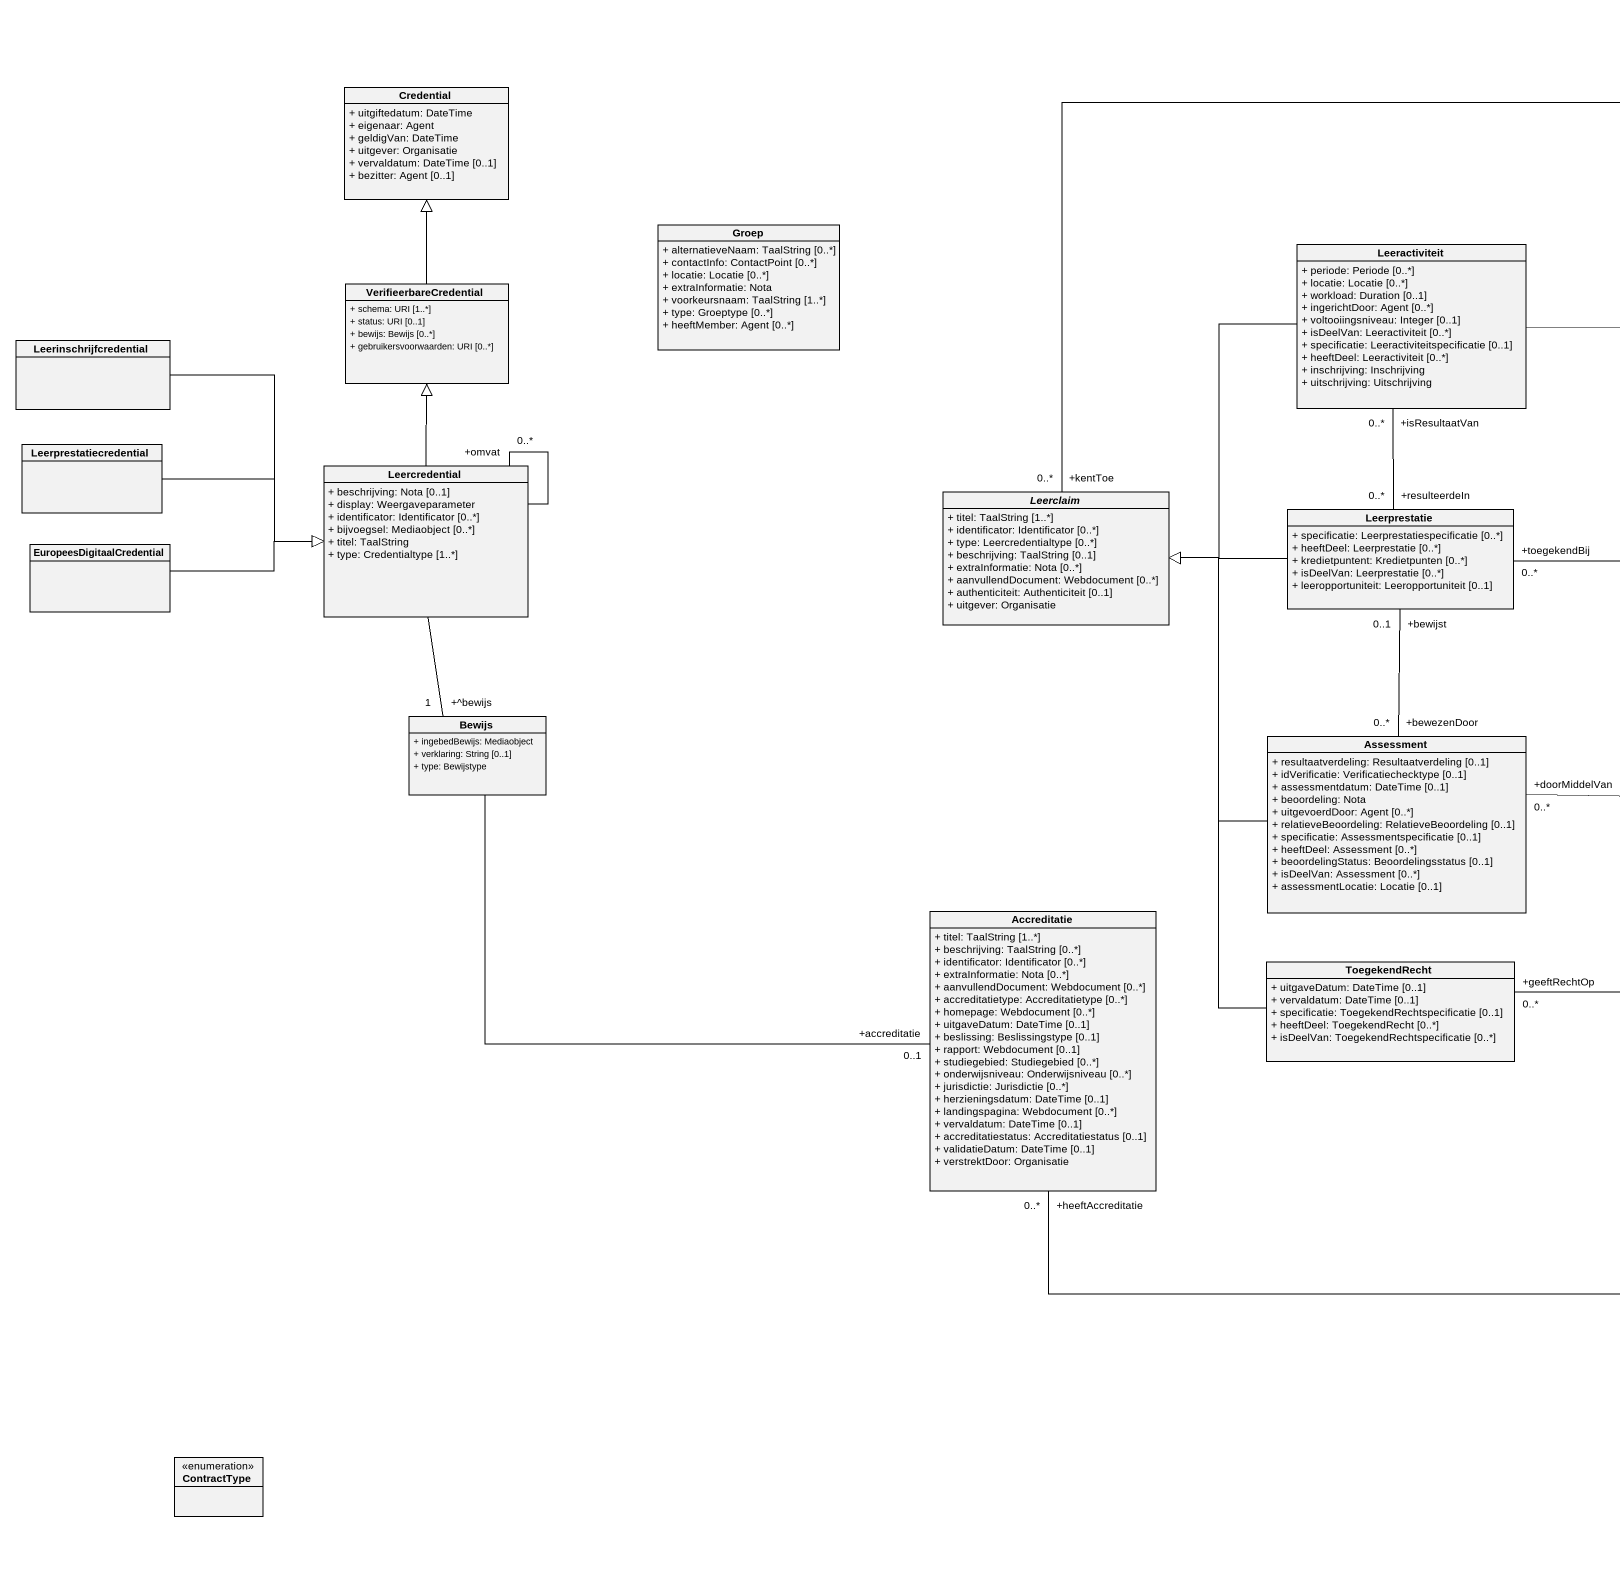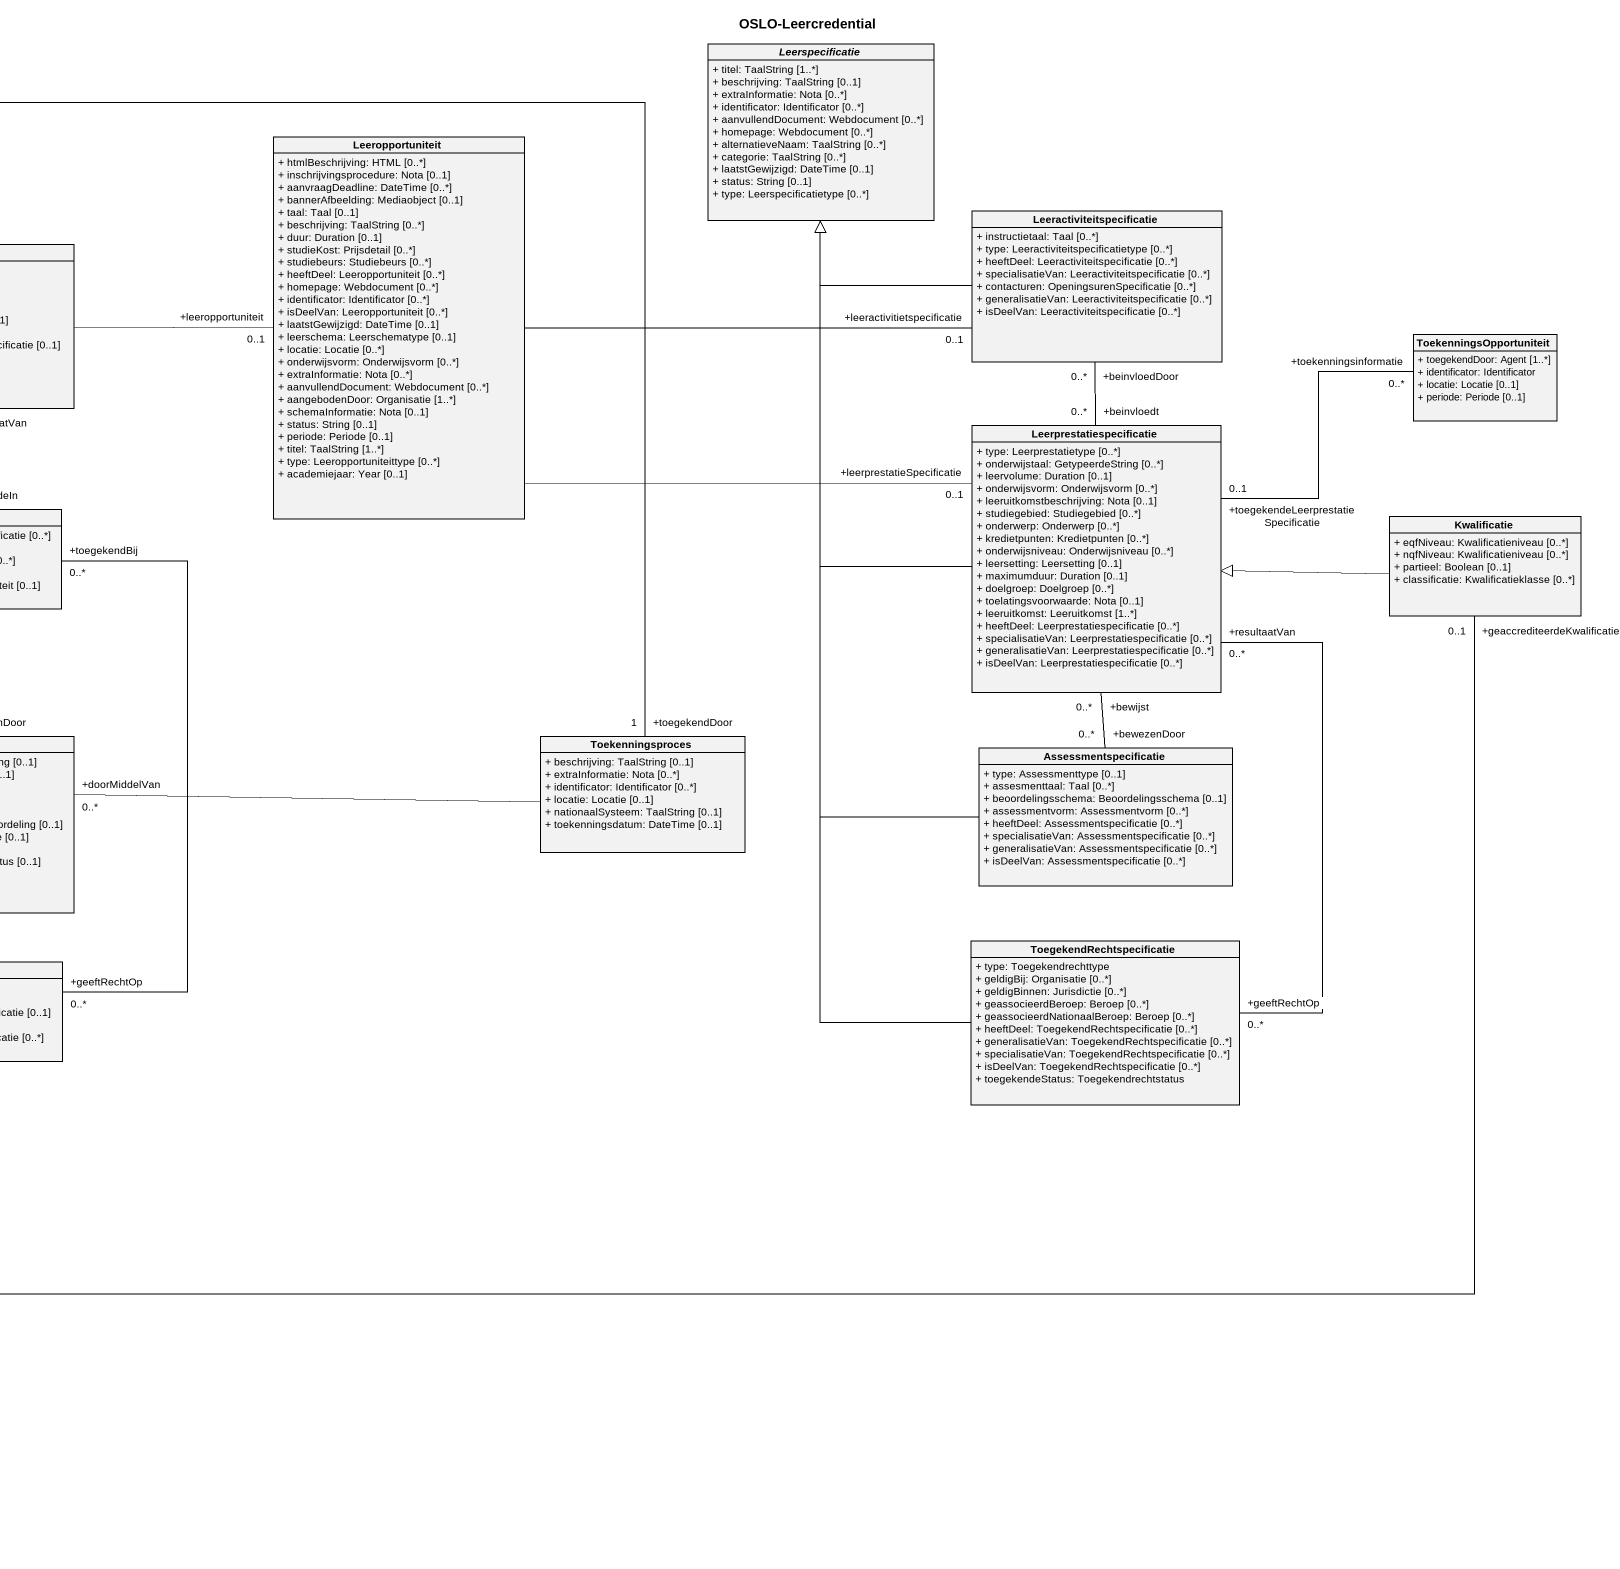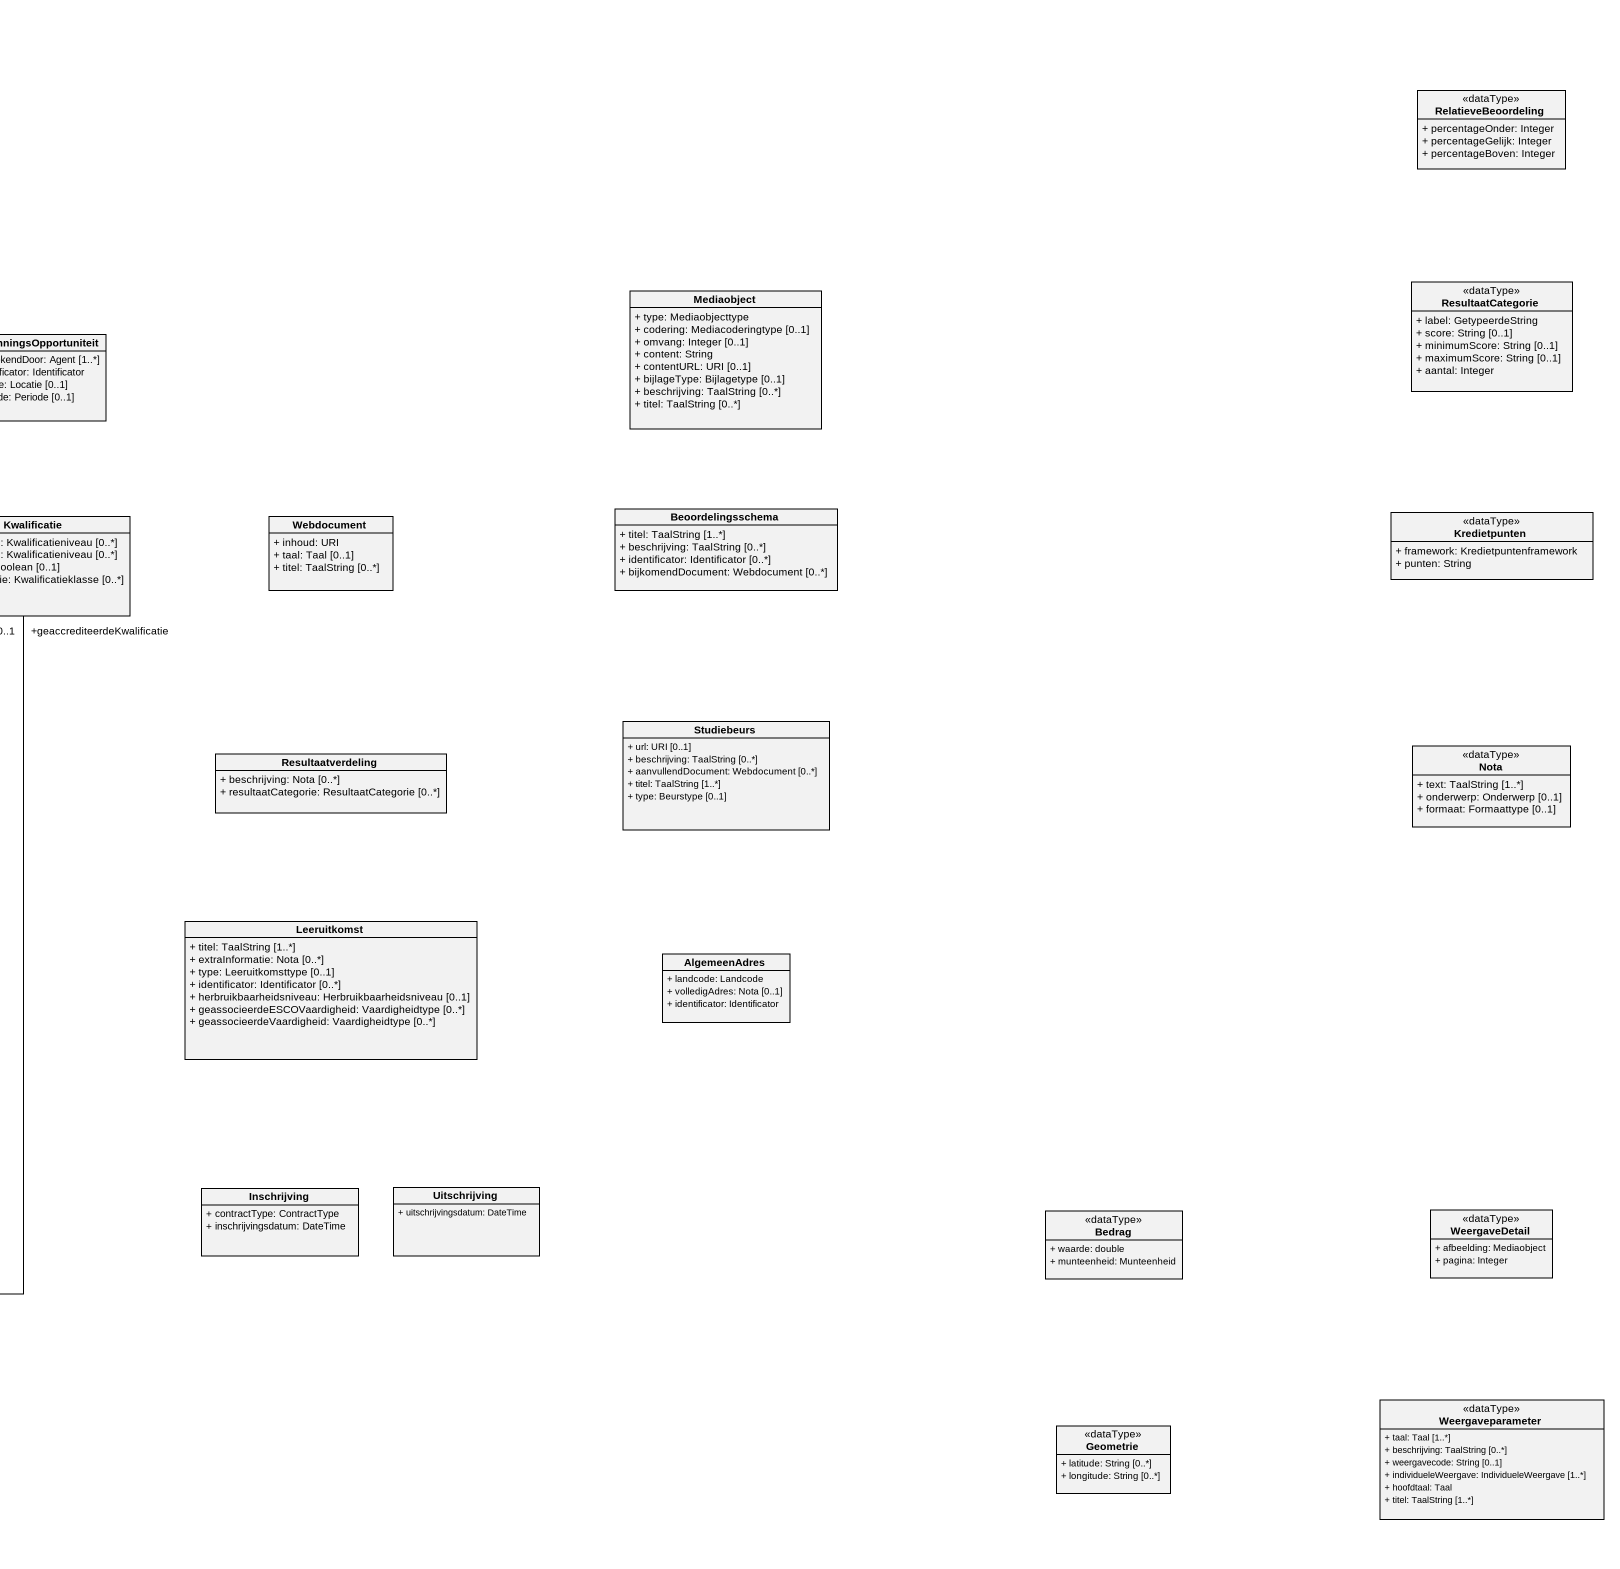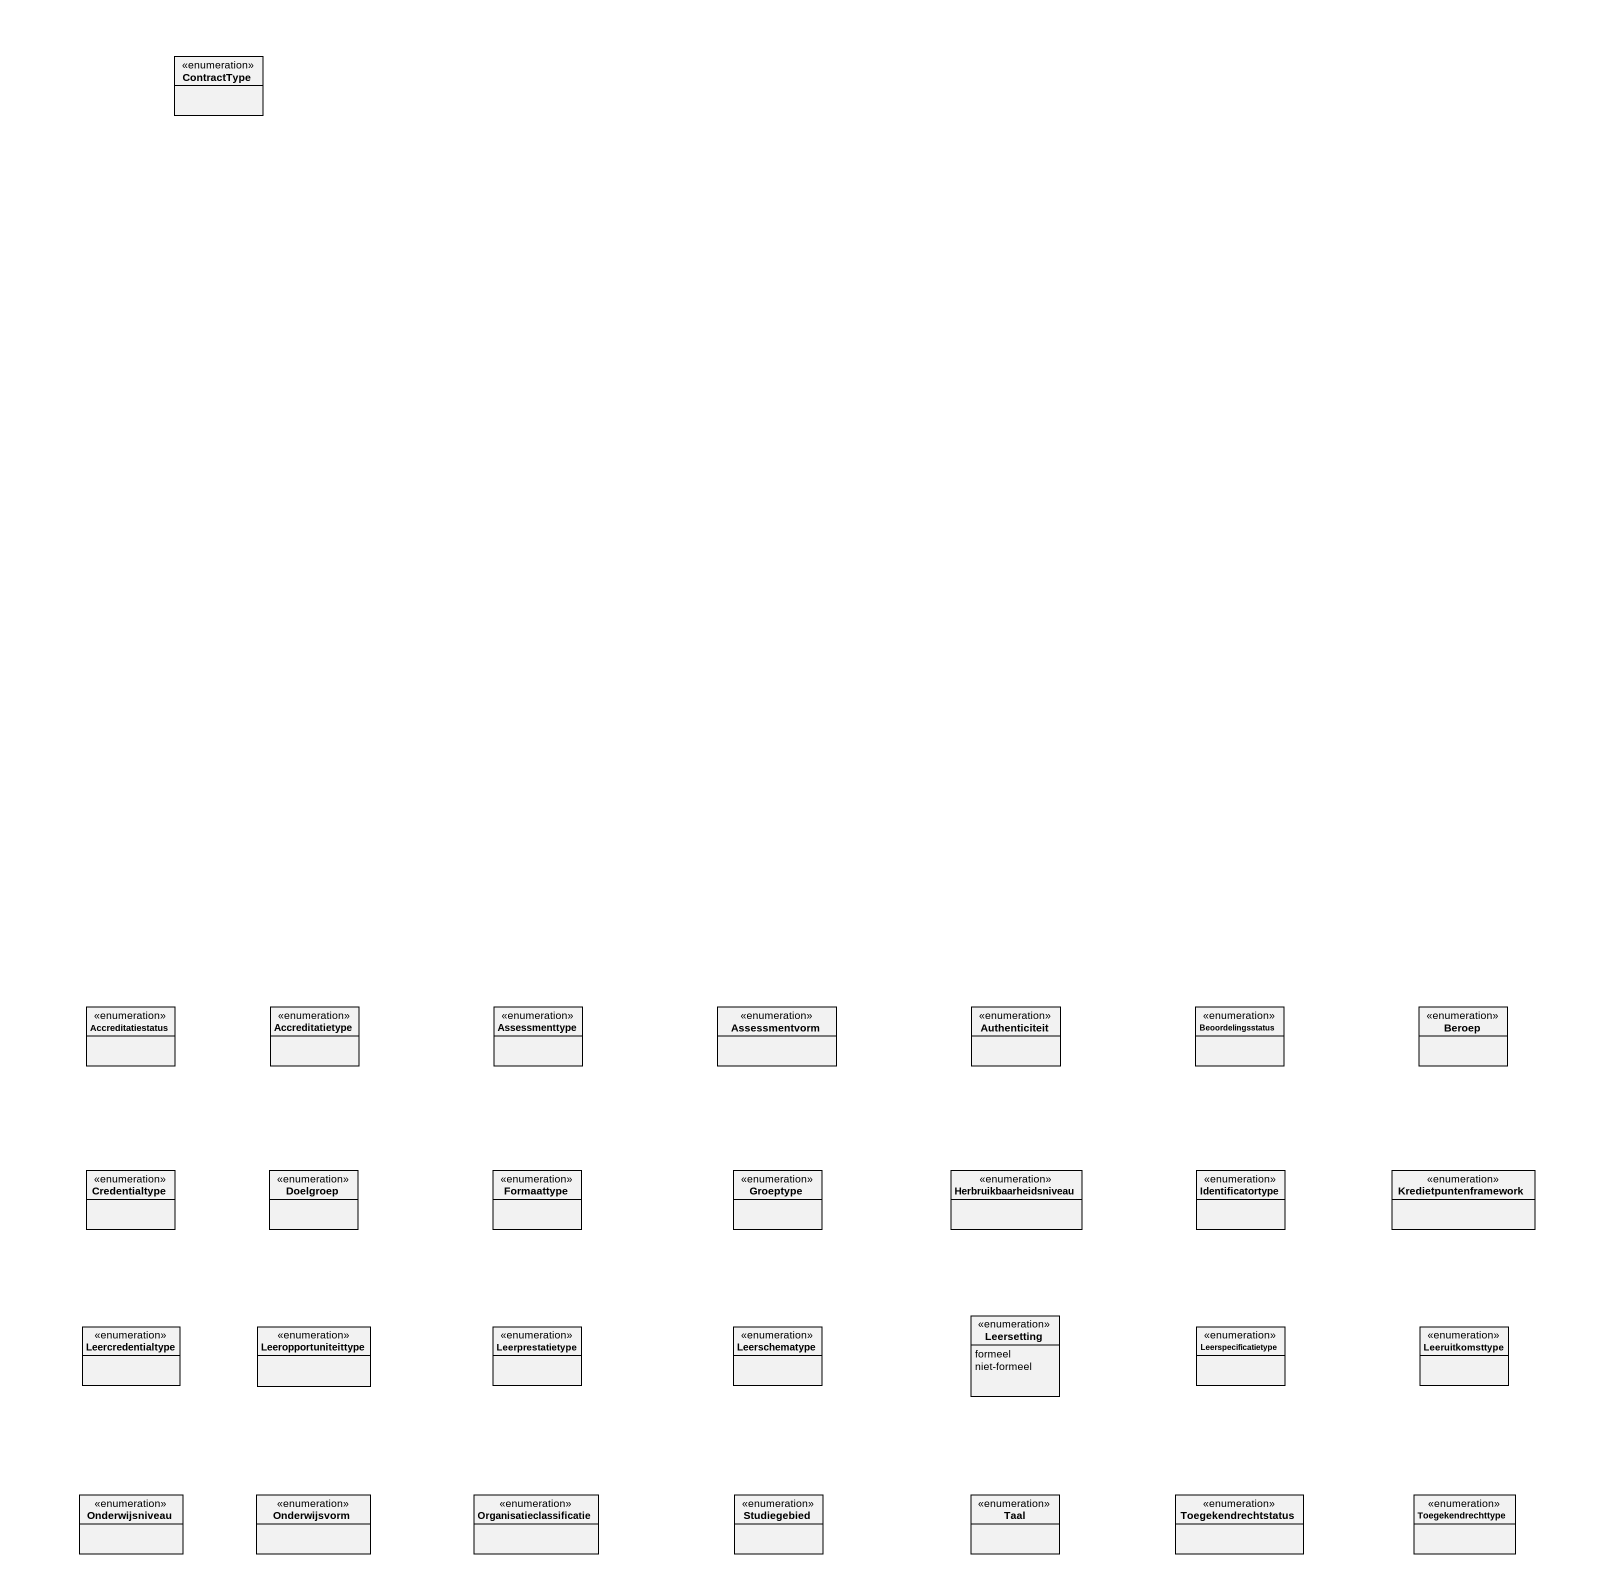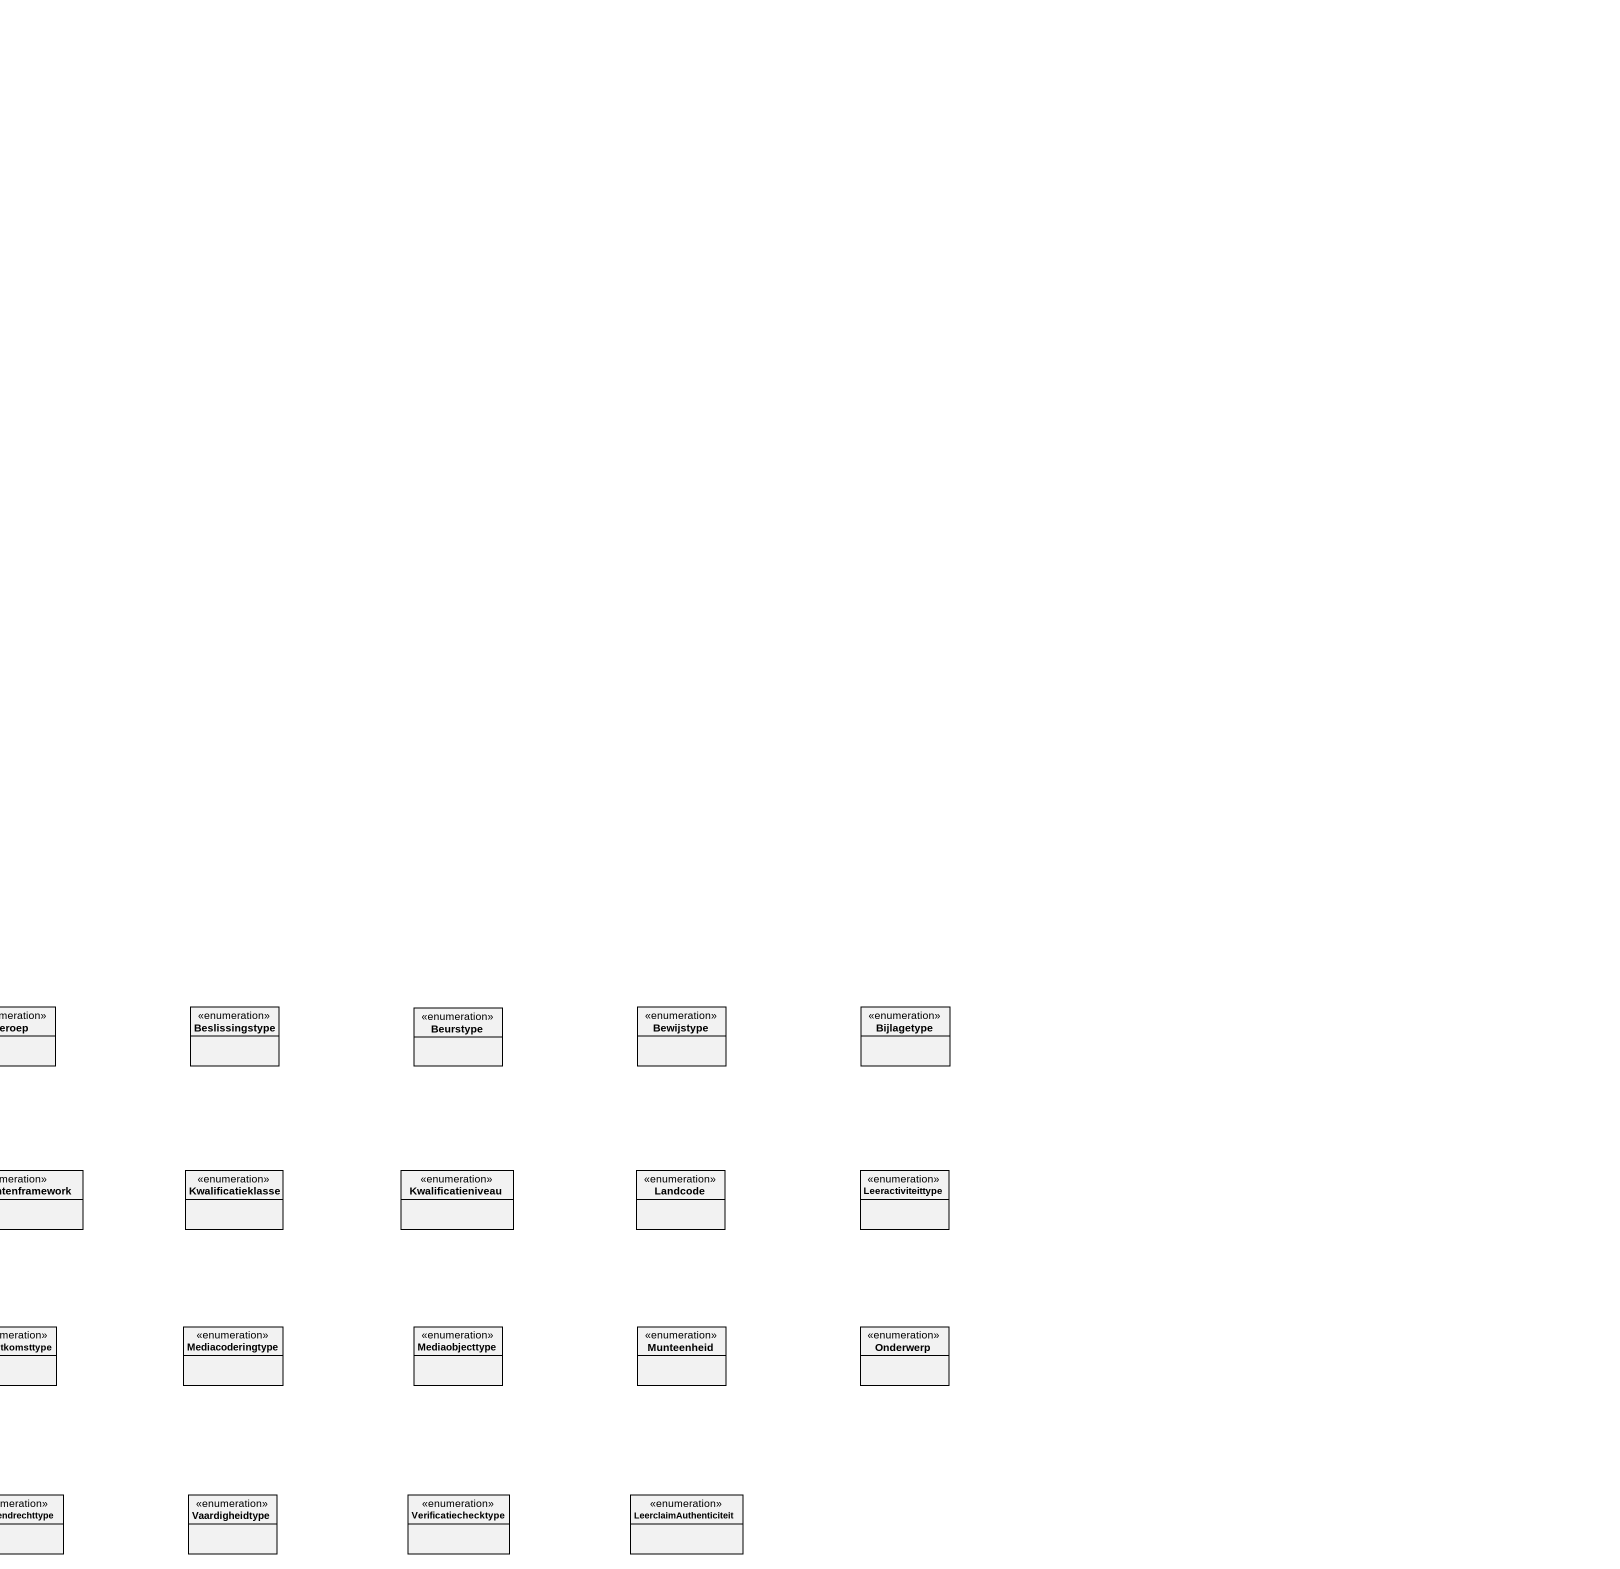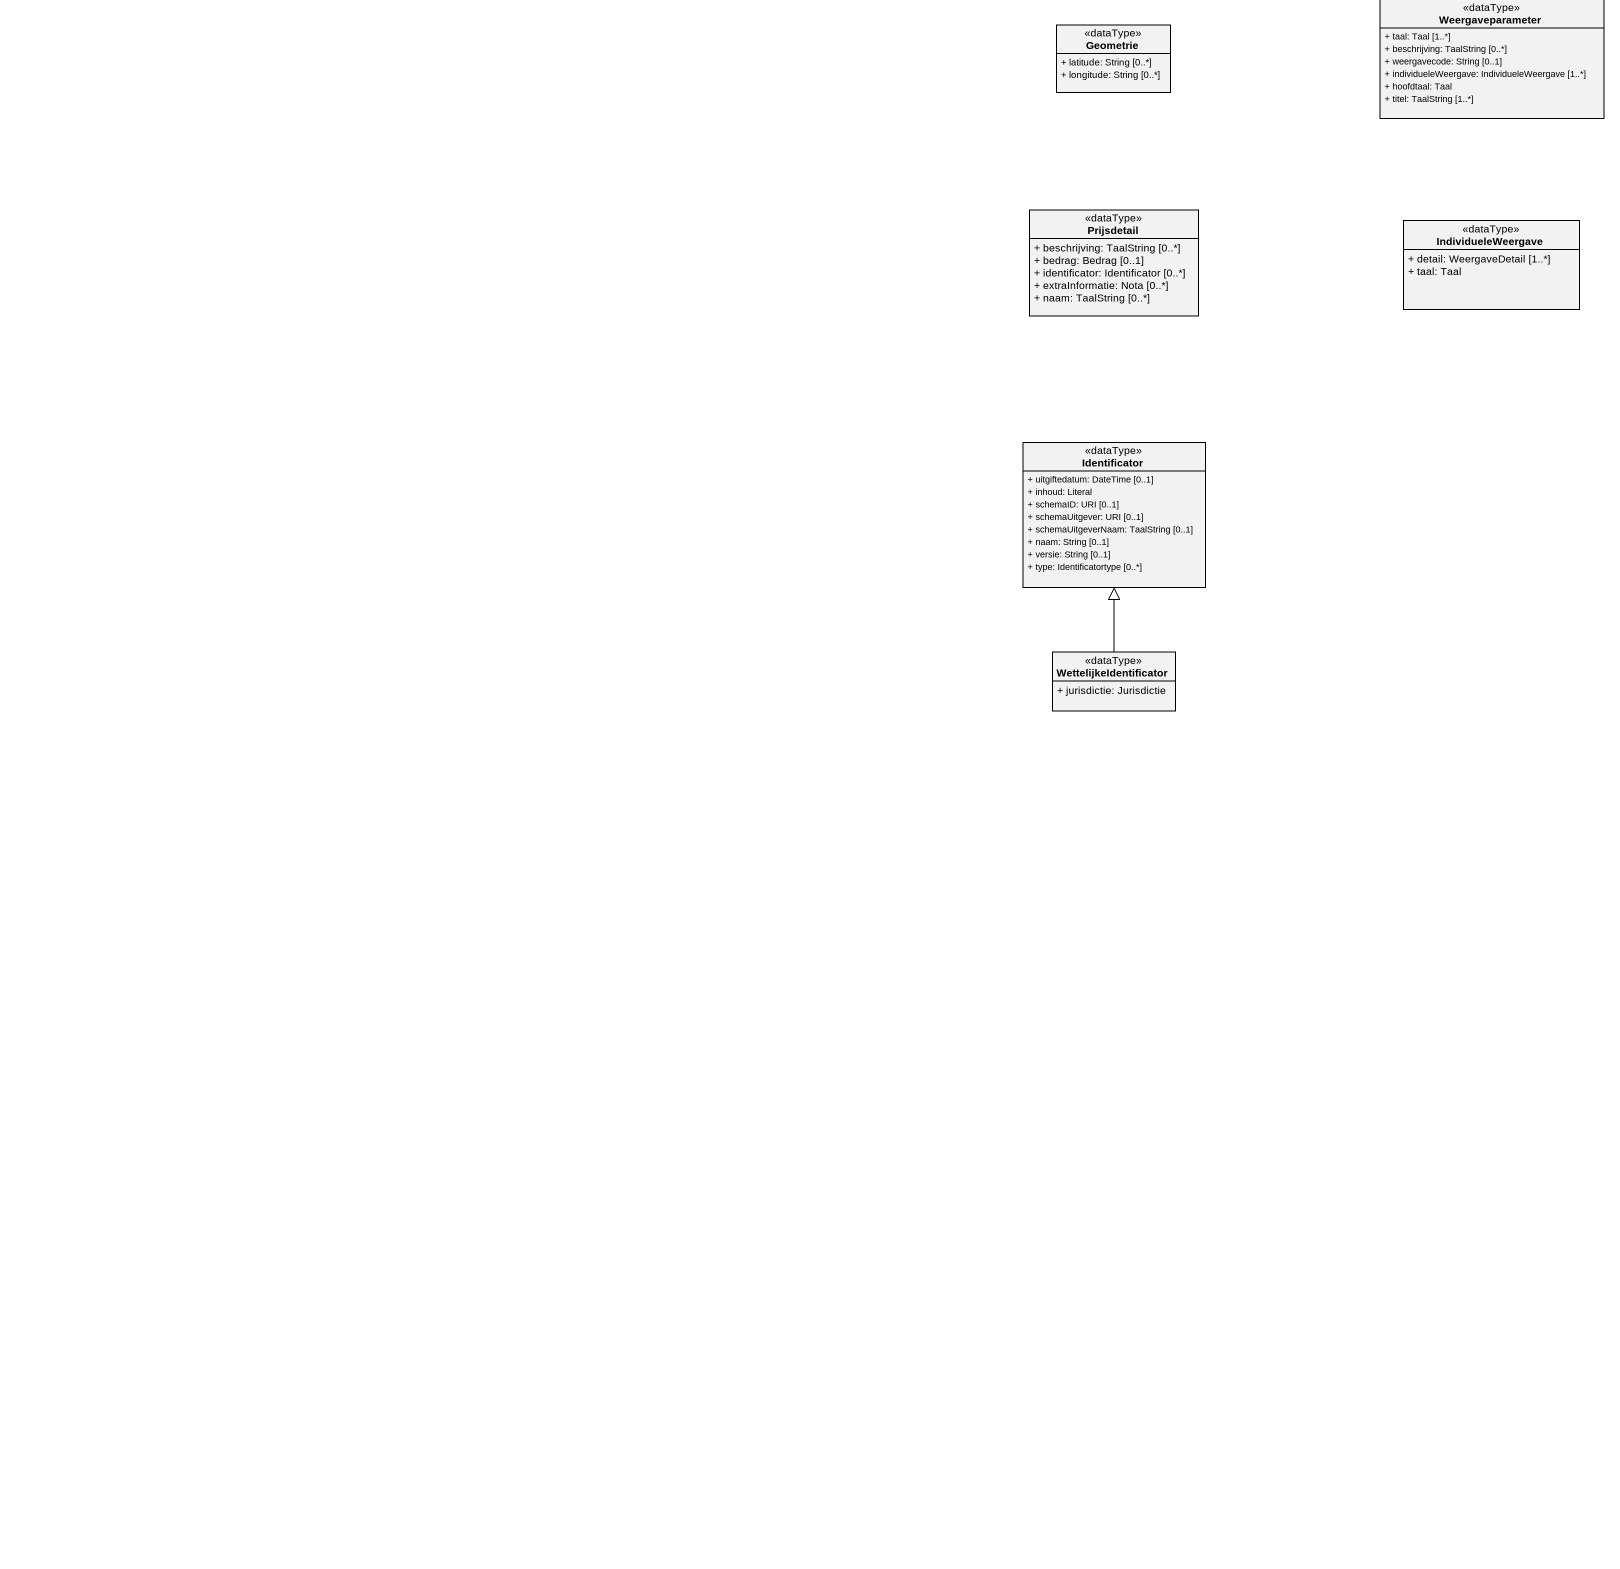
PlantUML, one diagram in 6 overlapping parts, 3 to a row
@startuml
title OSLO-Leercredential
hide circle
hide empty members
skinparam classAttributeIconSize 0
abstract class Leerspecificatie {
  + titel: TaalString [1..*]
  + beschrijving: TaalString [0..1]
  + extraInformatie: Nota [0..*]
  + identificator: Identificator [0..*]
  + aanvullendDocument: Webdocument [0..*]
  + homepage: Webdocument [0..*]
  + alternatieveNaam: TaalString [0..*]
  + categorie: TaalString [0..*]
  + laatstGewijzigd: DateTime [0..1]
  + status: String [0..1]
  + type: Leerspecificatietype [0..*]
}
class Credential {
  + uitgiftedatum: DateTime
  + eigenaar: Agent
  + geldigVan: DateTime
  + uitgever: Organisatie
  + vervaldatum: DateTime [0..1]
  + bezitter: Agent [0..1]
}
class RelatieveBeoordeling <<dataType>> {
  + percentageOnder: Integer
  + percentageGelijk: Integer
  + percentageBoven: Integer
}
class Leeropportuniteit {
  + htmlBeschrijving: HTML [0..*]
  + inschrijvingsprocedure: Nota [0..1]
  + aanvraagDeadline: DateTime [0..*]
  + bannerAfbeelding: Mediaobject [0..1]
  + taal: Taal [0..1]
  + beschrijving: TaalString [0..*]
  + duur: Duration [0..1]
  + studieKost: Prijsdetail [0..*]
  + studiebeurs: Studiebeurs [0..*]
  + heeftDeel: Leeropportuniteit [0..*]
  + homepage: Webdocument [0..*]
  + identificator: Identificator [0..*]
  + isDeelVan: Leeropportuniteit [0..*]
  + laatstGewijzigd: DateTime [0..1]
  + leerschema: Leerschematype [0..1]
  + locatie: Locatie [0..*]
  + onderwijsvorm: Onderwijsvorm [0..*]
  + extraInformatie: Nota [0..*]
  + aanvullendDocument: Webdocument [0..*]
  + aangebodenDoor: Organisatie [1..*]
  + schemaInformatie: Nota [0..1]
  + status: String [0..1]
  + periode: Periode [0..1]
  + titel: TaalString [1..*]
  + type: Leeropportuniteittype [0..*]
  + academiejaar: Year [0..1]
}
class Groep {
  + alternatieveNaam: TaalString [0..*]
  + contactInfo: ContactPoint [0..*]
  + locatie: Locatie [0..*]
  + extraInformatie: Nota
  + voorkeursnaam: TaalString [1..*]
  + type: Groeptype [0..*]
  + heeftMember: Agent [0..*]
}
class Leeractiviteitspecificatie {
  + instructietaal: Taal [0..*]
  + type: Leeractiviteitspecificatietype [0..*]
  + heeftDeel: Leeractiviteitspecificatie [0..*]
  + specialisatieVan: Leeractiviteitspecificatie [0..*]
  + contacturen: OpeningsurenSpecificatie [0..*]
  + generalisatieVan: Leeractiviteitspecificatie [0..*]
  + isDeelVan: Leeractiviteitspecificatie [0..*]
}
class Leeractiviteit {
  + periode: Periode [0..*]
  + locatie: Locatie [0..*]
  + workload: Duration [0..1]
  + ingerichtDoor: Agent [0..*]
  + voltooiingsniveau: Integer [0..1]
  + isDeelVan: Leeractiviteit [0..*]
  + specificatie: Leeractiviteitspecificatie [0..1]
  + heeftDeel: Leeractiviteit [0..*]
  + inschrijving: Inschrijving
  + uitschrijving: Uitschrijving
}
class VerifieerbareCredential {
  + schema: URI [1..*]
  + status: URI [0..1]
  + bewijs: Bewijs [0..*]
  + gebruikersvoorwaarden: URI [0..*]
}
class Mediaobject {
  + type: Mediaobjecttype
  + codering: Mediacoderingtype [0..1]
  + omvang: Integer [0..1]
  + content: String
  + contentURL: URI [0..1]
  + bijlageType: Bijlagetype [0..1]
  + beschrijving: TaalString [0..*]
  + titel: TaalString [0..*]
}
class ResultaatCategorie <<dataType>> {
  + label: GetypeerdeString
  + score: String [0..1]
  + minimumScore: String [0..1]
  + maximumScore: String [0..1]
  + aantal: Integer
}
class Leerinschrijfcredential
class ToekenningsOpportuniteit {
  + toegekendDoor: Agent [1..*]
  + identificator: Identificator
  + locatie: Locatie [0..1]
  + periode: Periode [0..1]
}
class Leerprestatiecredential
class Leerprestatiespecificatie {
  + type: Leerprestatietype [0..*]
  + onderwijstaal: GetypeerdeString [0..*]
  + leervolume: Duration [0..1]
  + onderwijsvorm: Onderwijsvorm [0..*]
  + leeruitkomstbeschrijving: Nota [0..1]
  + studiegebied: Studiegebied [0..*]
  + onderwerp: Onderwerp [0..*]
  + kredietpunten: Kredietpunten [0..*]
  + onderwijsniveau: Onderwijsniveau [0..*]
  + leersetting: Leersetting [0..1]
  + maximumduur: Duration [0..1]
  + doelgroep: Doelgroep [0..*]
  + toelatingsvoorwaarde: Nota [0..1]
  + leeruitkomst: Leeruitkomst [1..*]
  + heeftDeel: Leerprestatiespecificatie [0..*]
  + specialisatieVan: Leerprestatiespecificatie [0..*]
  + generalisatieVan: Leerprestatiespecificatie [0..*]
  + isDeelVan: Leerprestatiespecificatie [0..*]
}
class Leercredential {
  + beschrijving: Nota [0..1]
  + display: Weergaveparameter
  + identificator: Identificator [0..*]
  + bijvoegsel: Mediaobject [0..*]
  + titel: TaalString
  + type: Credentialtype [1..*]
}
abstract class Leerclaim {
  + titel: TaalString [1..*]
  + identificator: Identificator [0..*]
  + type: Leercredentialtype [0..*]
  + beschrijving: TaalString [0..1]
  + extraInformatie: Nota [0..*]
  + aanvullendDocument: Webdocument [0..*]
  + authenticiteit: Authenticiteit [0..1]
  + uitgever: Organisatie
}
class EuropeesDigitaalCredential
class Leerprestatie {
  + specificatie: Leerprestatiespecificatie [0..*]
  + heeftDeel: Leerprestatie [0..*]
  + kredietpuntent: Kredietpunten [0..*]
  + isDeelVan: Leerprestatie [0..*]
  + leeropportuniteit: Leeropportuniteit [0..1]
}
class Kwalificatie {
  + eqfNiveau: Kwalificatieniveau [0..*]
  + nqfNiveau: Kwalificatieniveau [0..*]
  + partieel: Boolean [0..1]
  + classificatie: Kwalificatieklasse [0..*]
}
class Webdocument {
  + inhoud: URI
  + taal: Taal [0..1]
  + titel: TaalString [0..*]
}
class Beoordelingsschema {
  + titel: TaalString [1..*]
  + beschrijving: TaalString [0..*]
  + identificator: Identificator [0..*]
  + bijkomendDocument: Webdocument [0..*]
}
class Kredietpunten <<dataType>> {
  + framework: Kredietpuntenframework
  + punten: String
}
class Bewijs {
  + ingebedBewijs: Mediaobject
  + verklaring: String [0..1]
  + type: Bewijstype
}
class Studiebeurs {
  + url: URI [0..1]
  + beschrijving: TaalString [0..*]
  + aanvullendDocument: Webdocument [0..*]
  + titel: TaalString [1..*]
  + type: Beurstype [0..1]
}
class Assessment {
  + resultaatverdeling: Resultaatverdeling [0..1]
  + idVerificatie: Verificatiechecktype [0..1]
  + assessmentdatum: DateTime [0..1]
  + beoordeling: Nota
  + uitgevoerdDoor: Agent [0..*]
  + relatieveBeoordeling: RelatieveBeoordeling [0..1]
  + specificatie: Assessmentspecificatie [0..1]
  + heeftDeel: Assessment [0..*]
  + beoordelingStatus: Beoordelingsstatus [0..1]
  + isDeelVan: Assessment [0..*]
  + assessmentLocatie: Locatie [0..1]
}
class Toekenningsproces {
  + beschrijving: TaalString [0..1]
  + extraInformatie: Nota [0..*]
  + identificator: Identificator [0..*]
  + locatie: Locatie [0..1]
  + nationaalSysteem: TaalString [0..1]
  + toekenningsdatum: DateTime [0..1]
}
class Assessmentspecificatie {
  + type: Assessmenttype [0..1]
  + assesmenttaal: Taal [0..*]
  + beoordelingsschema: Beoordelingsschema [0..1]
  + assessmentvorm: Assessmentvorm [0..*]
  + heeftDeel: Assessmentspecificatie [0..*]
  + specialisatieVan: Assessmentspecificatie [0..*]
  + generalisatieVan: Assessmentspecificatie [0..*]
  + isDeelVan: Assessmentspecificatie [0..*]
}
class Resultaatverdeling {
  + beschrijving: Nota [0..*]
  + resultaatCategorie: ResultaatCategorie [0..*]
}
class Nota <<dataType>> {
  + text: TaalString [1..*]
  + onderwerp: Onderwerp [0..1]
  + formaat: Formaattype [0..1]
}
class Accreditatie {
  + titel: TaalString [1..*]
  + beschrijving: TaalString [0..*]
  + identificator: Identificator [0..*]
  + extraInformatie: Nota [0..*]
  + aanvullendDocument: Webdocument [0..*]
  + accreditatietype: Accreditatietype [0..*]
  + homepage: Webdocument [0..*]
  + uitgaveDatum: DateTime [0..1]
  + beslissing: Beslissingstype [0..1]
  + rapport: Webdocument [0..1]
  + studiegebied: Studiegebied [0..*]
  + onderwijsniveau: Onderwijsniveau [0..*]
  + jurisdictie: Jurisdictie [0..*]
  + herzieningsdatum: DateTime [0..1]
  + landingspagina: Webdocument [0..*]
  + vervaldatum: DateTime [0..1]
  + accreditatiestatus: Accreditatiestatus [0..1]
  + validatieDatum: DateTime [0..1]
  + verstrektDoor: Organisatie
}
class ToegekendRechtspecificatie {
  + type: Toegekendrechttype
  + geldigBij: Organisatie [0..*]
  + geldigBinnen: Jurisdictie [0..*]
  + geassocieerdBeroep: Beroep [0..*]
  + geassocieerdNationaalBeroep: Beroep [0..*]
  + heeftDeel: ToegekendRechtspecificatie [0..*]
  + generalisatieVan: ToegekendRechtspecificatie [0..*]
  + specialisatieVan: ToegekendRechtspecificatie [0..*]
  + isDeelVan: ToegekendRechtspecificatie [0..*]
  + toegekendeStatus: Toegekendrechtstatus
}
class Leeruitkomst {
  + titel: TaalString [1..*]
  + extraInformatie: Nota [0..*]
  + type: Leeruitkomsttype [0..1]
  + identificator: Identificator [0..*]
  + herbruikbaarheidsniveau: Herbruikbaarheidsniveau [0..1]
  + geassocieerdeESCOVaardigheid: Vaardigheidtype [0..*]
  + geassocieerdeVaardigheid: Vaardigheidtype [0..*]
}
class ToegekendRecht {
  + uitgaveDatum: DateTime [0..1]
  + vervaldatum: DateTime [0..1]
  + specificatie: ToegekendRechtspecificatie [0..1]
  + heeftDeel: ToegekendRecht [0..*]
  + isDeelVan: ToegekendRechtspecificatie [0..*]
}
class AlgemeenAdres {
  + landcode: Landcode
  + volledigAdres: Nota [0..1]
  + identificator: Identificator
}
class Inschrijving {
  + contractType: ContractType
  + inschrijvingsdatum: DateTime
}
class Uitschrijving {
  + uitschrijvingsdatum: DateTime
}
class Bedrag <<dataType>> {
  + waarde: double
  + munteenheid: Munteenheid
}
class WeergaveDetail <<dataType>> {
  + afbeelding: Mediaobject
  + pagina: Integer
}
class Geometrie <<dataType>> {
  + latitude: String [0..*]
  + longitude: String [0..*]
}
class Weergaveparameter <<dataType>> {
  + taal: Taal [1..*]
  + beschrijving: TaalString [0..*]
  + weergavecode: String [0..1]
  + individueleWeergave: IndividueleWeergave [1..*]
  + hoofdtaal: Taal
  + titel: TaalString [1..*]
}
enum ContractType
class Prijsdetail <<dataType>> {
  + beschrijving: TaalString [0..*]
  + bedrag: Bedrag [0..1]
  + identificator: Identificator [0..*]
  + extraInformatie: Nota [0..*]
  + naam: TaalString [0..*]
}
class IndividueleWeergave <<dataType>> {
  + detail: WeergaveDetail [1..*]
  + taal: Taal
}
class Identificator <<dataType>> {
  + uitgiftedatum: DateTime [0..1]
  + inhoud: Literal
  + schemaID: URI [0..1]
  + schemaUitgever: URI [0..1]
  + schemaUitgeverNaam: TaalString [0..1]
  + naam: String [0..1]
  + versie: String [0..1]
  + type: Identificatortype [0..*]
}
class WettelijkeIdentificator <<dataType>> {
  + jurisdictie: Jurisdictie
}
enum Accreditatiestatus
enum Accreditatietype
enum Assessmenttype
enum Assessmentvorm
enum Authenticiteit
enum Beoordelingsstatus
enum Beroep
enum Beslissingstype
enum Beurstype
enum Bewijstype
enum Bijlagetype
enum Credentialtype
enum Doelgroep
enum Formaattype
enum Groeptype
enum Herbruikbaarheidsniveau
enum Identificatortype
enum Kredietpuntenframework
enum Kwalificatieklasse
enum Kwalificatieniveau
enum Landcode
enum Leeractiviteittype
enum Leersetting {
  formeel
  niet-formeel
}
enum Leercredentialtype
enum Leeropportuniteittype
enum Leerprestatietype
enum Leerschematype
enum Leerspecificatietype
enum Leeruitkomsttype
enum Mediacoderingtype
enum Mediaobjecttype
enum Munteenheid
enum Onderwerp
enum Onderwijsniveau
enum Onderwijsvorm
enum Organisatieclassificatie
enum Studiegebied
enum Taal
enum Toegekendrechtstatus
enum Toegekendrechttype
enum Vaardigheidtype
enum Verificatiechecktype
enum LeerclaimAuthenticiteit
Leeropportuniteit -right- "+leeractivitietspecificatie\n0..1" Leeractiviteitspecificatie
Leeropportuniteit -right- "+leerprestatieSpecificatie\n0..1" Leerprestatiespecificatie
Leeractiviteitspecificatie -left-|> Leerspecificatie
Leeractiviteit -right- "+leeropportuniteit\n0..1" Leeropportuniteit
Leeractiviteit --|> Leerclaim
Leeractiviteit "+isResultaatVan\n0..*" -- "+resulteerdeIn\n0..*" Leerprestatie
VerifieerbareCredential -up-|> Credential
Leerinschrijfcredential -right-|> Leercredential
ToekenningsOpportuniteit "+toekenningsinformatie\n0..*" -left- "+toegekendeLeerprestatieSpecificatie\n0..1" Leerprestatiespecificatie
Leerprestatiecredential -right-|> Leercredential
Leerprestatiespecificatie -up-|> Leerspecificatie
Leerprestatiespecificatie "+beinvloedt\n0..*" -up- "+beinvloedDoor\n0..*" Leeractiviteitspecificatie
Leerprestatiespecificatie "+bewijst\n0..*" -- "+bewezenDoor\n0..*" Assessmentspecificatie
Leerprestatiespecificatie "+resultaatVan\n0..*" -- "+geeftRechtOp\n0..*" ToegekendRechtspecificatie
Leercredential -up-|> VerifieerbareCredential
Leercredential -- "+omvat\n0..*" Leercredential
Leercredential -- "+^bewijs\n1" Bewijs
EuropeesDigitaalCredential -right-|> Leercredential
Leerprestatie -left-|> Leerclaim
Leerprestatie "+bewijst\n0..1" -- "+bewezenDoor\n0..*" Assessment
Leerprestatie "+toegekendBij\n0..*" -- "+geeftRechtOp\n0..*" ToegekendRecht
Kwalificatie -left-|> Leerprestatiespecificatie
Kwalificatie "+geaccrediteerdeKwalificatie\n0..1" -left- "+heeftAccreditatie\n0..*" Accreditatie
Bewijs -right- "+accreditatie\n0..1" Accreditatie
Assessment -up-|> Leerclaim
Toekenningsproces "+toegekendDoor\n1" -left- "+kentToe\n0..*" Leerclaim
Toekenningsproces -left- "+doorMiddelVan\n0..*" Assessment
Assessmentspecificatie -up-|> Leerspecificatie
ToegekendRechtspecificatie -up-|> Leerspecificatie
ToegekendRecht -up-|> Leerclaim
WettelijkeIdentificator -up-|> Identificator
@enduml
